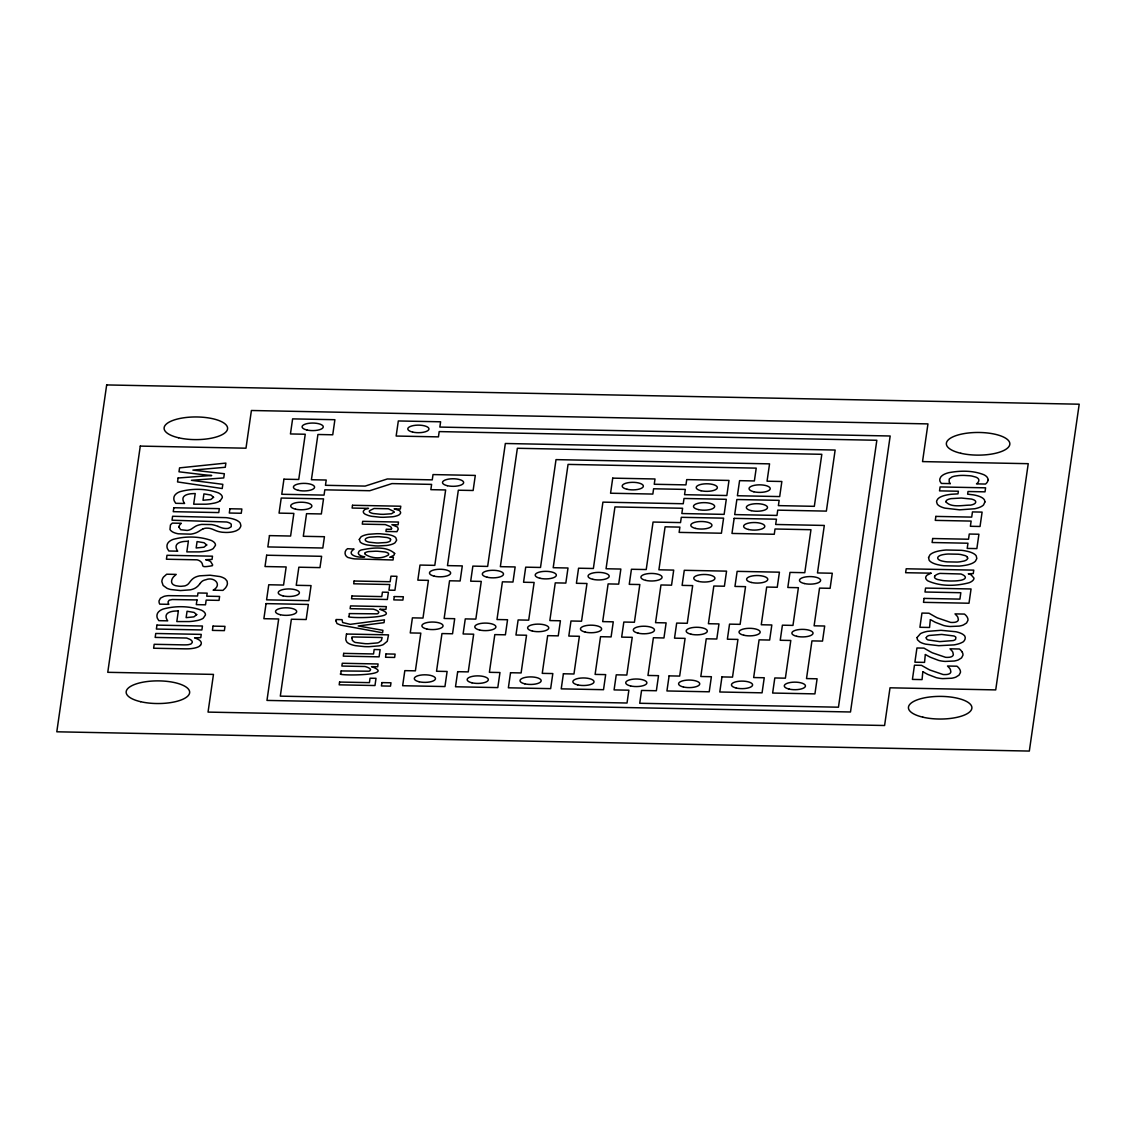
<?xml version="1.0" encoding="UTF-8"?>
<svg xmlns="http://www.w3.org/2000/svg" width="1136" height="1136" viewBox="0 0 1136 1136"><rect width="100%" height="100%" fill="white"/><g stroke="black" fill="none" stroke-linecap="round" stroke-linejoin="round"><path stroke-width="1.5" d="M178.877 527.061L180.681 529.717L187.028 530.427A4.501 1.605 0.1 0 0 187.994 530.299A7.455 2.655 0.1 0 0 190.138 529.646A15.89 5.666 0.1 0 0 191.885 528.694L193.518 527.587A61.032 21.769 0.1 0 1 195.548 526.309A14.072 5.027 0.1 0 1 198.175 525.187A11.587 4.132 0.1 0 1 201.825 524.406L211.509 524.562A16.188 5.779 0.1 0 1 215.116 525.372A22.89 8.165 0.1 0 1 217.97 526.38M220.143 500.82L222.287 497.682A21.811 7.782 0.1 0 0 221.151 494.785A19.639 7.001 0.1 0 0 218.254 492.811C206.184 488.494 192.41 488.295 180.084 491.661A19.568 6.986 0.1 0 0 176.96 493.223L175.64 494.302A32.348 11.545 0.1 0 0 174.106 496.716L173.907 497.568A50.169 17.906 0.1 0 0 174.262 500.891L175.711 503.305L184.572 503.475A57.283 20.434 0.1 0 1 183.237 500.891A40.995 14.626 0.1 0 1 182.981 498.448A23.245 8.293 0.1 0 1 183.89 496.503L184.572 495.864A12.098 4.317 0.1 0 1 186.119 494.955A10.068 3.593 0.1 0 1 188.775 494.132L189.3 494.018A10.721 3.82 0.1 0 1 191.033 493.748L195.222 493.521L193.688 504.199L206.07 504.199A25.333 9.031 0.1 0 0 210.643 503.759L214.434 503.092A16.231 5.794 0.1 0 0 216.749 502.439A16.003 5.708 0.1 0 0 220.143 500.82M931.009 573.24L927.416 574.958A14.754 5.268 0.1 0 0 926.465 575.782L925.783 576.989A19.383 6.915 0.1 0 0 926.806 579.971A17.736 6.319 0.1 0 0 927.998 580.922C940.636 586.574 955.774 586.247 968.98 582.768A17.423 6.22 0.1 0 0 972.175 581.064L972.544 580.752A20.093 7.171 0.1 0 0 973.978 578.096L971.195 574.915A15.847 5.652 0.1 0 0 968.298 573.765L973.254 573.623L973.765 570.13L906.201 568.781L905.633 572.714L931.023 573.169M205.843 559.679L212.02 559.437L212.489 556.186L166.992 555.291L166.424 559.224L197.068 559.821A11.8 4.217 0.1 0 1 199.638 560.801C206.07 565.032 197.423 568.312 212.347 565.728A20.533 7.327 0.1 0 0 212.617 564.805L210.572 561.482A14.456 5.155 0.1 0 0 207.434 560.162L205.829 559.75M950.25 483.609L941.346 483.439L940.111 481.55A32.688 11.658 0.1 0 1 939.912 478.81L940.679 477.134A26.966 9.628 0.1 0 1 941.716 475.97L943.136 474.905A20.263 7.228 0.1 0 1 946.402 473.4A18.346 6.546 0.1 0 1 948.901 472.661C960.374 470.531 972.828 470.361 983.804 474.706A21.598 7.711 0.1 0 1 987.113 477.177L987.937 478.682A24.935 8.903 0.1 0 1 988.079 480.159M217.97 526.38L219.22 526.891A62.991 22.464 0.1 0 0 220.469 527.374A15.407 5.495 0.1 0 0 223.011 528.155L223.352 528.226A5.581 1.988 0.1 0 0 226.476 528.51L227.03 528.481A4.26 1.519 0.1 0 0 228.549 528.283L231.247 526.735L231.247 524.25A10.707 3.82 0.1 0 0 230.608 523.611A10.039 3.578 0.1 0 0 228.123 522.39A11.459 4.09 0.1 0 0 226.632 521.992L172.033 520.203L172.601 516.269L226.107 517.647A23.345 8.335 0.1 0 1 229.273 518.101L231.19 518.485A19.766 7.057 0.1 0 1 234.556 519.422A18.9 6.745 0.1 0 1 237.268 520.6L238.816 521.623A23.047 8.222 0.1 0 1 240.25 523.199L240.846 525.428A34.861 12.439 0.1 0 1 240.619 526.721L239.526 528.538A22.862 8.151 0.1 0 1 238.475 529.475L236.728 530.512A14.342 5.112 0.1 0 1 235.195 531.151L233.491 531.648A12.326 4.402 0.1 0 1 231.006 532.131L230.352 532.216A12.411 4.43 0.1 0 1 225.652 532.443L222.67 532.273A10.948 3.905 0.1 0 1 221.094 532.06A13.689 4.885 0.1 0 1 217.615 531.265A24.424 8.719 0.1 0 1 214.974 530.256L213.483 529.632A61.301 21.868 0.1 0 0 212.602 529.262A14.214 5.069 0.1 0 0 210.16 528.481A5.453 1.945 0.1 0 0 208.03 528.169L206.553 528.141A3.948 1.406 0.1 0 0 204.778 528.354A7.938 2.84 0.1 0 0 202.804 529.021M930.498 619.645L932.954 621.037A150.79 53.79 0.1 0 0 935.368 622.329L943.633 625.482A21.115 7.54 0.1 0 0 945.72 625.95A14.271 5.098 0.1 0 0 950.278 626.504L959.182 626.106A13.206 4.714 0.1 0 0 963.371 624.985L966.551 622.997L967.915 620.398A33.384 11.914 0.1 0 0 967.787 618.538A40.782 14.555 0.1 0 0 967.006 616.82A39.164 13.973 0.1 0 0 964.436 614.079L955.021 613.894L957.208 616.223A41.365 14.754 0.1 0 1 957.875 617.345L958.344 619.674A15.123 5.396 0.1 0 1 957.861 620.824A7.767 2.769 0.1 0 1 956.668 621.719A5.155 1.846 0.1 0 1 954.723 622.301A4.572 1.633 0.1 0 1 954.112 622.386L952.706 622.457A7.796 2.783 0.1 0 1 950.562 622.386L937.37 617.885A129.106 46.051 0.1 0 1 935.127 616.706L928.978 613.213L921.949 613.071L919.919 627.285L929.56 627.47L930.313 619.631M925.485 654.563L927.942 655.955A150.79 53.79 0.1 0 0 930.356 657.247L938.606 660.399A21.115 7.54 0.1 0 0 940.693 660.868A14.271 5.098 0.1 0 0 945.266 661.422L954.155 661.024A13.206 4.714 0.1 0 0 958.344 659.902L961.525 657.914L962.902 655.316A33.384 11.914 0.1 0 0 962.774 653.456A40.782 14.555 0.1 0 0 961.979 651.737M923.014 671.774L925.457 673.165A150.79 53.79 0.1 0 0 927.871 674.457L936.135 677.61A21.115 7.54 0.1 0 0 938.222 678.078A14.271 5.098 0.1 0 0 942.795 678.632L951.684 678.235A13.206 4.714 0.1 0 0 955.873 677.113L959.054 675.125L960.417 672.526A33.384 11.914 0.1 0 0 960.289 670.666A40.782 14.555 0.1 0 0 959.508 668.948A39.164 13.973 0.1 0 0 956.938 666.207L947.523 666.023L949.71 668.351A41.365 14.754 0.1 0 1 950.378 669.473L950.846 671.802A15.123 5.396 0.1 0 1 950.363 672.938A7.767 2.769 0.1 0 1 949.185 673.847A5.155 1.846 0.1 0 1 947.225 674.429A4.572 1.633 0.1 0 1 946.615 674.514L945.209 674.585A7.796 2.783 0.1 0 1 943.065 674.514L929.873 670.013A129.106 46.051 0.1 0 1 927.629 668.834L921.481 665.341L914.466 665.199L912.421 679.413L922.063 679.598L922.815 671.759M390.585 539.387L390.386 540.779A7.313 2.613 0.1 0 1 388.242 542.014L387.887 542.113A9.429 3.365 0.1 0 1 386.197 542.497L378.416 542.994A30.104 10.735 0.1 0 1 376.172 542.937L369.115 542.156A9.628 3.436 0.1 0 1 367.51 541.702L366.871 541.446A7.313 2.613 0.1 0 1 365.309 540.097L365.252 539.756A9.415 3.351 0.1 0 1 365.366 539.231L365.465 539.06A7.313 2.613 0.1 0 1 367.397 537.782L368.107 537.555A9.557 3.408 0.1 0 1 369.811 537.172L377.067 536.675A30.317 10.82 0.1 0 1 379.325 536.703L386.922 537.498A9.358 3.337 0.1 0 1 388.484 537.953L388.81 538.066A7.313 2.613 0.1 0 1 390.585 539.387M925.3 654.549L924.548 662.387L914.892 662.203L916.937 647.989L923.951 648.116L930.1 651.61A129.106 46.051 0.1 0 0 932.344 652.802L945.535 657.304A7.796 2.783 0.1 0 0 947.694 657.375L949.085 657.29A4.572 1.633 0.1 0 0 949.696 657.219A5.155 1.846 0.1 0 0 951.641 656.636A7.767 2.769 0.1 0 0 952.82 655.728A15.123 5.396 0.1 0 0 953.317 654.592L952.848 652.263A41.365 14.754 0.1 0 0 952.181 651.141L950.008 648.812L959.395 648.997A39.164 13.973 0.1 0 1 961.951 651.737M200.035 583.535A92.03 32.83 0.1 0 1 197.536 586.432L196.017 587.624A21.044 7.512 0.1 0 1 194.1 588.661A13.916 4.956 0.1 0 1 190.252 589.854L180.425 590.564L170.783 589.513A16.472 5.879 0.1 0 1 166.992 588.292L163.13 585.452L161.88 581.731A55.309 19.738 0.1 0 1 161.951 580.709A51.716 18.446 0.1 0 1 163.456 577.116L166.68 574.22L176.222 574.404L173.567 576.818A46.306 16.515 0.1 0 0 171.621 580.837A31.595 11.275 0.1 0 0 171.792 582.768L172.274 583.677A14.569 5.197 0.1 0 0 173.112 584.486L173.368 584.671A9.045 3.223 0.1 0 0 175.938 585.75L179.232 586.247A10.735 3.834 0.1 0 0 181.164 586.304L184.543 585.949A7.512 2.684 0.1 0 0 185.637 585.622L187.142 584.87A23.544 8.406 0.1 0 0 188.888 583.279L190.337 581.405A68.785 24.538 0.1 0 1 192.609 578.948L194.1 577.855A18.474 6.589 0.1 0 1 195.988 576.918A13.944 4.97 0.1 0 1 199.709 575.838L210.089 575.214L220.029 576.577A16.941 6.035 0.1 0 1 223.409 577.826A19.568 6.972 0.1 0 1 225.368 579.048L227.115 581.192L227.427 583.705A53.449 19.071 0.1 0 1 226.22 586.843A60.137 21.456 0.1 0 1 225.269 588.164L222.954 590.379L213.128 590.18C222.798 584.813 214.079 576.279 205.829 579.758A7.824 2.783 0.1 0 0 203.699 580.397L203.103 580.681A16.444 5.865 0.1 0 0 201.285 582.072A79.435 28.343 0.1 0 0 200.05 583.535M200.49 645.262A14.683 5.24 0.1 0 1 198.516 646.767A13.234 4.714 0.1 0 1 195.207 647.918A13.021 4.643 0.1 0 1 193.617 648.258L191.828 648.528A16.884 6.021 0.1 0 1 190.536 648.67A14.953 5.339 0.1 0 1 187.326 648.841A43.225 15.421 0.1 0 1 183.322 648.812L153.63 648.23L154.184 644.297L182.285 644.85A30.999 11.062 0.1 0 0 185.48 644.865A9.017 3.209 0.1 0 0 188.377 644.666L190.152 644.254A5.169 1.846 0.1 0 0 191.104 643.856L192.211 642.578A13.419 4.785 0.1 0 0 191.615 640.619A15.024 5.353 0.1 0 0 189.726 639.241L186.673 638.034L155.178 637.41L155.746 633.476L201.242 634.385L200.774 637.637L194.597 637.878A17.054 6.078 0.1 0 1 197.238 638.901A18.971 6.773 0.1 0 1 200.887 641.741A20.107 7.171 0.1 0 1 200.447 645.262M178.806 527.061A34.236 12.212 0.1 0 1 181.291 523.284L172.374 523.114L171.025 524.292A31.865 11.374 0.1 0 0 170.428 525.073L169.974 529.419A21.243 7.583 0.1 0 0 170.94 530.697L172.005 531.549A16.018 5.723 0.1 0 0 173.879 532.543A14.853 5.297 0.1 0 0 178.295 533.806L190.692 534.147A12.666 4.516 0.1 0 0 194.029 533.48A15.762 5.623 0.1 0 0 196.926 532.401A38.809 13.845 0.1 0 0 199.453 530.981L201.029 529.972A22.734 8.108 0.1 0 1 202.776 529.021M935.155 575.696A13.476 4.814 0.1 0 1 936.249 574.844A14.541 5.183 0.1 0 1 939.87 573.396L960.942 574.007A16.089 5.737 0.1 0 1 964.081 575.569L964.649 576.066A11.814 4.217 0.1 0 1 965.316 577.599L965.089 578.196A8.747 3.124 0.1 0 1 962.462 579.843L962.036 579.971A10.565 3.777 0.1 0 1 960.09 580.411L957.676 580.737A19.34 6.901 0.1 0 1 954.794 580.936L951.471 581.007A35.159 12.539 0.1 0 1 948.787 580.965L944.754 580.752A21.399 7.64 0.1 0 1 942.61 580.524L937.527 579.488A9.4 3.351 0.1 0 1 935.439 578.494A8.832 3.152 0.1 0 1 934.701 577.699L934.545 577.258A11.033 3.933 0.1 0 1 935.155 575.696M966.892 556.782A11.076 3.948 0.1 0 1 967.602 558.23M967.645 558.088A12.808 4.572 0.1 0 1 967.503 558.756A11.076 3.948 0.1 0 1 966.438 559.949A9.628 3.436 0.1 0 1 963.882 561.07L959.963 561.809A17.466 6.234 0.1 0 1 957.123 562.064L947.126 561.866A17.367 6.191 0.1 0 1 944.371 561.511L942.099 561.042A11.048 3.933 0.1 0 1 940.707 560.616A10.153 3.621 0.1 0 1 937.782 558.415L937.725 557.975A12.567 4.487 0.1 0 1 937.867 557.322L937.981 557.109A10.338 3.692 0.1 0 1 941.062 555.149A11.062 3.948 0.1 0 1 943.022 554.638L945.422 554.254A17.154 6.12 0.1 0 1 948.248 554.013L958.244 554.212A17.466 6.234 0.1 0 1 960.999 554.567L965.103 555.603A9.557 3.408 0.1 0 1 966.921 556.654M950.25 483.609A38.865 13.873 0.1 0 1 949.185 481.905L949.227 479.037L951.869 477.021A11.147 3.976 0.1 0 1 954.183 476.254A11.715 4.175 0.1 0 1 955.262 476.027L958.386 475.601A18.957 6.759 0.1 0 1 964.137 475.416L969.69 475.743A15.251 5.439 0.1 0 1 971.919 476.055L975.824 477.106A11.658 4.161 0.1 0 1 978.238 478.71A16.018 5.708 0.1 0 1 978.806 480.556A23.97 8.548 0.1 0 1 978.053 482.331A27.037 9.642 0.1 0 1 976.491 483.879L985.508 484.05A29.621 10.565 0.1 0 0 988.008 480.159M394.661 553.459L393.837 555.405L389.733 557.236L393.411 557.307L393.028 559.991L354.73 558.898A14.342 5.112 0.1 0 1 349.987 557.975C344.79 557.662 343.242 551.471 347.502 548.688L354.063 549.1C344.904 555.163 359.885 558.401 364.77 556.739C362.143 556.697 355.994 554.624 359.061 551.23A11.388 4.061 0.1 0 1 361.248 549.98C371.742 547.836 386.382 545.763 394.661 553.459M351.89 638.148L352.401 640.406L354.29 642.01A8.364 2.982 0.1 0 0 355.554 642.507L365.11 643.672A37.971 13.547 0.1 0 0 368.107 643.729L377.464 642.919A8.108 2.897 0.1 0 0 378.785 642.493L381.369 640.519L382.136 637.523L352.046 636.927L351.89 638.148M945.805 501.714C951.144 508.19 963.001 505.023 970.456 505.137A10.863 3.877 0.1 0 0 972.43 504.668L972.842 504.526A9.131 3.266 0.1 0 0 975.185 503.205L975.568 502.595A12.326 4.402 0.1 0 0 975.71 501.956L975.583 501.331A9.131 3.252 0.1 0 0 973.538 499.741L973.154 499.599A10.948 3.905 0.1 0 0 971.337 499.045L961.312 498.037L951.059 498.633A10.863 3.877 0.1 0 0 949.085 499.116L948.674 499.258A9.131 3.266 0.1 0 0 946.331 500.578L945.805 501.714M196.698 614.633L193.901 616.876L186.134 617.643L187.057 611.253L194.043 612.403L196.698 614.633M206.709 544.968L203.926 547.211L196.159 547.978L197.068 541.574L204.068 542.738L206.709 544.968M213.568 497.27L210.785 499.513L203.017 500.266L203.926 493.876L210.927 495.04L213.568 497.27M391.565 528.41L391.551 528.709A7.98 2.854 0.1 0 1 391.295 529.333L386.268 529.234L385.942 531.449L396.933 531.676L398.253 529.12L397.557 527.076L391.877 524.704L398.083 524.832L398.48 522.049L362.682 521.339L362.285 524.122L385.289 524.576L390.273 526.55A10.323 3.678 0.1 0 1 391.309 527.573L391.565 528.41M926.238 637.736L926.479 638.759A8.066 2.883 0.1 0 0 928.098 639.937L939.77 641.613L953.232 640.576A8.122 2.897 0.1 0 0 955.603 639.341L955.887 637.31A8.137 2.897 0.1 0 0 953.899 635.975L941.701 634.428L929.12 635.478A8.137 2.897 0.1 0 0 926.763 636.728L926.238 637.736M335.901 620.767L336.966 623.536L340.701 625.112L382.562 632.795L382.917 630.31L358.209 625.964L384.025 622.656L384.422 619.844L350.2 624.346L342.646 622.528L342.05 619.66L336.086 619.532L335.901 620.767M917.05 637.552L917.462 639.767L919.862 641.982A18.517 6.603 0.1 0 0 923.142 643.445A20.334 7.256 0.1 0 0 925.641 644.155L938.79 645.702L953.928 644.907A20.888 7.455 0.1 0 0 957.591 644.126A18.219 6.504 0.1 0 0 961.297 642.806C965.018 641.854 967.091 636.487 963.058 634.47A18.9 6.745 0.1 0 0 959.238 632.667A21.115 7.54 0.1 0 0 955.816 631.73L941.006 630.31L927.473 631.36A20.576 7.341 0.1 0 0 924.789 631.985A19.255 6.873 0.1 0 0 920.487 633.632L917.05 637.552M928.552 557.577L929.149 560.19A22.095 7.881 0.1 0 0 930.654 561.738L931.151 562.093A20.164 7.199 0.1 0 0 937.697 564.677L940.651 565.288A25.162 8.974 0.1 0 0 943.973 565.756L959.125 566.069A25.361 9.045 0.1 0 0 962.561 565.728L965.685 565.259A19.908 7.1 0.1 0 0 972.956 562.959L973.524 562.618A21.996 7.838 0.1 0 0 975.455 561.127L976.818 558.5L976.222 555.873A22.095 7.881 0.1 0 0 974.716 554.325L974.219 553.97A20.164 7.199 0.1 0 0 967.673 551.386L964.72 550.775A25.162 8.974 0.1 0 0 961.397 550.307L946.245 550.009A25.361 9.045 0.1 0 0 942.809 550.335L939.685 550.818A19.908 7.1 0.1 0 0 932.415 553.118L931.832 553.445A21.996 7.838 0.1 0 0 929.901 554.936L928.552 557.577M359.303 539.458L360.197 542.028A14.626 5.211 0.1 0 0 363.122 543.817A15.989 5.708 0.1 0 0 367.113 544.968L375.136 545.876A31.226 11.133 0.1 0 0 378.302 545.962L386.595 545.493A16.103 5.751 0.1 0 0 391.636 544.4A14.541 5.183 0.1 0 0 395.044 542.738L396.663 540.196L395.768 537.626A14.569 5.197 0.1 0 0 392.303 535.624A16.046 5.723 0.1 0 0 388.185 534.545L380.049 533.75A31.339 11.175 0.1 0 0 376.882 533.707L368.632 534.289A15.947 5.694 0.1 0 0 364.344 535.283A14.598 5.211 0.1 0 0 360.921 536.945L359.303 539.458M984.926 501.927L983.549 504.924A21.002 7.498 0.1 0 1 981.618 506.372L981.021 506.699A18.744 6.688 0.1 0 1 977.414 508.09A19.908 7.1 0.1 0 1 974.745 508.743L959.608 509.837L944.882 508.133A19.866 7.086 0.1 0 1 942.426 507.38A19.113 6.816 0.1 0 1 939.231 505.847L938.734 505.506A21.059 7.512 0.1 0 1 937.228 503.986L936.589 501.856A30.871 11.019 0.1 0 1 936.845 500.55L937.782 499.016A21.641 7.725 0.1 0 1 939.387 497.653L939.884 497.341A19.255 6.873 0.1 0 1 946.813 494.969L948.588 494.643A23.43 8.364 0.1 0 1 951.485 494.259L957.989 493.862L958.372 491.235L939.529 490.866L940.097 486.932L985.594 487.827L985.011 491.845L968.014 491.505L967.631 494.16L973.41 494.87A22.124 7.895 0.1 0 1 975.938 495.381L976.719 495.58A19.284 6.887 0.1 0 1 983.052 498.377L983.407 498.704A22.024 7.853 0.1 0 1 984.486 500.053L984.926 501.927M106.67 384.934L56.8 731.797L1029.33 751.066L1079.2 404.203L106.67 384.934M140.282 446.093L107.764 672.313L213.469 674.401L208.044 712.102L884.589 725.506L890.013 687.805L995.718 689.907L1028.236 463.687L922.531 461.599L927.956 423.898L251.411 410.494L245.987 448.195L140.282 446.093M156.953 625.112L156.385 629.046L201.881 629.955L202.449 626.021L156.953 625.112M173.822 507.749L173.254 511.683L218.765 512.577L219.319 508.644L173.822 507.749M178.096 478.015L177.528 481.934L222.216 488.537L222.826 484.334L191.416 480.315L223.735 477.929L224.346 473.726L192.893 470.105L225.269 467.279L225.879 463.09L179.559 467.876L178.991 471.795L198.672 474.152A162.803 58.078 0.1 0 0 211.694 475.53A154.61 55.153 0.1 0 0 198.346 476.453L178.096 478.015M178.352 610.884L176.818 621.562L189.187 621.562A25.333 9.031 0.1 0 0 193.773 621.122L197.55 620.455A16.231 5.794 0.1 0 0 199.879 619.816A16.003 5.708 0.1 0 0 203.259 618.183L205.403 615.045A21.811 7.782 0.1 0 0 204.281 612.148A19.639 7.001 0.1 0 0 201.37 610.174C189.3 605.857 175.54 605.673 163.201 609.038A19.568 6.986 0.1 0 0 160.077 610.586L158.756 611.679A32.348 11.545 0.1 0 0 157.237 614.079L157.024 614.931A50.169 17.906 0.1 0 0 157.379 618.268L158.841 620.668L167.702 620.838A57.283 20.434 0.1 0 1 166.367 618.254A40.995 14.626 0.1 0 1 166.112 615.826A23.245 8.293 0.1 0 1 167.006 613.866L167.688 613.227A12.098 4.317 0.1 0 1 169.25 612.318A10.068 3.593 0.1 0 1 171.891 611.495L172.416 611.381A10.721 3.82 0.1 0 1 174.163 611.125L178.352 610.884M188.363 541.219L186.829 551.897L199.212 551.897A25.333 9.031 0.1 0 0 203.784 551.457L207.576 550.79A16.231 5.794 0.1 0 0 209.89 550.151A16.003 5.708 0.1 0 0 213.284 548.518L215.428 545.379A21.811 7.782 0.1 0 0 214.292 542.483A19.639 7.001 0.1 0 0 211.395 540.509C199.325 536.192 185.551 536.007 173.226 539.373A19.568 6.986 0.1 0 0 170.102 540.921L168.781 542A32.348 11.545 0.1 0 0 167.248 544.414L167.049 545.266A50.169 17.906 0.1 0 0 167.404 548.589L168.852 551.003L177.713 551.173A57.283 20.434 0.1 0 1 176.378 548.589A40.995 14.626 0.1 0 1 176.123 546.16A23.245 8.293 0.1 0 1 177.031 544.201L177.713 543.562A12.098 4.317 0.1 0 1 179.261 542.653A10.068 3.593 0.1 0 1 181.916 541.829L182.442 541.716A10.721 3.82 0.1 0 1 184.174 541.46L188.363 541.219M196.982 599.936L196.301 604.636L205.502 604.821L206.17 600.12L219.035 600.376L219.603 596.443L206.738 596.187L207.178 593.148L197.976 592.964L197.55 596.002L168.412 595.647A10.451 3.735 0.1 0 0 165.331 596.059A10.181 3.635 0.1 0 0 163.84 596.443L160.488 598.161L159.068 600.788A40.939 14.612 0.1 0 0 159.196 602.762A37.602 13.419 0.1 0 0 159.31 603.202L159.778 604.153L168.852 604.338A32.461 11.573 0.1 0 1 168.27 603.031A24.367 8.69 0.1 0 1 168.156 601.654L169.221 600.191L172.289 599.524L196.982 599.936M213.028 626.121L212.418 630.395L224.374 630.622L224.985 626.362L213.028 626.121M229.912 508.758L229.302 513.018L241.244 513.259L241.854 508.999L229.912 508.758M266.648 555.22L265.015 566.537L286.158 566.949L283.56 585.054L268.763 584.756L266.591 599.836L308.878 600.674L311.051 585.594L296.24 585.296L298.853 567.205L319.983 567.617L321.616 556.313L266.648 555.22M269.459 535.61L267.84 546.927L322.809 548.021L324.442 536.703L303.298 536.291L306.55 513.671L321.346 513.955L323.519 498.874L281.231 498.037L279.058 513.117L293.855 513.415L290.603 536.036L269.459 535.61M266.051 603.614L263.879 618.694L278.675 618.978L266.974 700.415L850.495 711.988L890.17 435.997L439.845 427.079L440.612 421.797L398.324 420.959L396.152 436.039L438.439 436.877L439.192 431.595L876.836 440.271L838.453 707.203L639.724 703.269L641.556 690.447L656.367 690.745L658.525 675.664L647.96 675.451L653.385 637.75L663.949 637.963L666.122 622.883L655.543 622.67L660.967 584.969L671.546 585.182L673.705 570.102L658.908 569.803L665.085 526.82L679.896 527.118L679.129 532.386L721.417 533.224L723.589 518.144L681.302 517.306L680.535 522.588L653.058 522.049L646.228 569.548L631.431 569.264L629.259 584.344L639.824 584.543L634.413 622.244L623.834 622.045L621.662 637.126L632.241 637.324L626.816 675.04L616.252 674.827L614.079 689.907L628.875 690.191L627.029 703.014L280.308 696.141L291.37 619.234L306.166 619.532L308.339 604.451L266.051 603.614M283.943 479.193L281.771 494.274L324.058 495.111L324.811 489.829L369.725 490.724L391.948 483.595L431.609 484.39L430.842 489.659L445.653 489.957L434.804 565.359L420.008 565.061L417.835 580.155L428.414 580.354L422.99 618.055L412.411 617.856L410.252 632.937L420.817 633.135L415.393 670.836L404.828 670.638L402.655 685.718L444.943 686.556L447.115 671.475L436.536 671.262L441.961 633.561L452.54 633.774L454.698 618.694L444.133 618.481L449.558 580.78L460.123 580.993L462.295 565.898L447.485 565.614L458.333 490.212L473.13 490.496L475.302 475.416L433.015 474.578L432.262 479.861L387.348 478.966L365.125 486.094L325.464 485.299L326.217 480.031L311.42 479.733L317.924 434.492L332.734 434.79L334.893 419.709L292.619 418.872L290.447 433.952L305.243 434.236L298.74 479.477L283.943 479.193M352.515 505.279L352.117 508.048L368.49 508.374L366.346 508.9A8.634 3.081 0.1 0 0 364.471 509.766L363.392 511.143A15.904 5.666 0.1 0 0 363.335 511.995L363.52 512.577A12.808 4.572 0.1 0 0 365.536 514.395L368.334 515.488A18.858 6.731 0.1 0 0 372.026 516.355L380.361 517.221A34.762 12.397 0.1 0 0 383.485 517.292L392.701 516.766A15.435 5.51 0.1 0 0 395.342 516.255L397.032 515.772A11.147 3.976 0.1 0 0 399.702 514.352L400.44 513.358A15.776 5.623 0.1 0 0 400.61 512.478L400.128 511.299A10.039 3.578 0.1 0 0 398.736 510.277L394.135 508.885L400.355 509.013L400.767 506.23L352.515 505.279M339.579 682.054L339.181 684.823L374.979 685.533L376.016 678.32L370.052 678.206L369.413 682.637L339.579 682.054M341.169 670.95L340.772 673.719C334.453 675.835 398.324 676.161 371.472 666.633L377.677 666.761L378.075 663.978L342.277 663.268L341.879 666.051L364.968 666.505C366.516 666.889 372.821 668.763 369.768 670.907A3.124 1.108 0.1 0 1 368.689 671.206L341.169 670.95M343.697 653.37L343.299 656.139L379.097 656.849L380.134 649.636L374.17 649.522L373.531 653.967L343.697 653.37M346.48 634.03L345.898 638.105A46.917 16.742 0.1 0 0 345.898 640.079L346.736 641.897A16.373 5.836 0.1 0 0 351.791 644.737A19.355 6.901 0.1 0 0 355.639 645.688L364.415 646.611A35.77 12.766 0.1 0 0 369.115 646.696L379.069 645.859A14.697 5.24 0.1 0 0 383.258 644.623L387.262 641.3L388.512 634.868L346.48 634.03M349.419 613.582L349.022 616.365C342.703 618.481 406.574 618.793 379.722 609.265L385.928 609.393L386.325 606.61L350.527 605.914L350.129 608.683L373.219 609.137C374.766 609.535 381.071 611.409 378.004 613.539A3.124 1.108 0.1 0 1 376.939 613.838L349.419 613.582M351.947 596.002L351.549 598.786L387.348 599.496L388.384 592.282L382.42 592.154L381.781 596.599L351.947 596.002M354.105 581.021L353.708 583.79L389.762 584.515L388.952 590.152L394.916 590.266L396.933 576.307L390.969 576.179L390.159 581.731L354.105 581.021M381.909 682.608L381.426 685.945L390.5 686.13L390.983 682.793L381.909 682.608M386.027 653.924L385.544 657.261L394.632 657.446L395.101 654.109L386.027 653.924M394.277 596.57L393.794 599.893L402.882 600.078L403.351 596.755L394.277 596.57M457.68 671.688L455.508 686.769L497.795 687.607L499.968 672.526L489.389 672.313L494.813 634.612L505.392 634.811L507.551 619.731L496.986 619.532L502.41 581.831L512.975 582.03L515.148 566.949L500.351 566.665L517.363 448.28L821.811 454.301L814.327 506.329L778.387 505.619L779.154 500.351L736.866 499.513L734.694 514.594L776.981 515.432L777.734 510.149L826.369 511.115L835.145 450.041L505.335 443.494L487.656 566.41L472.86 566.111L470.687 581.192L481.266 581.405L475.842 619.106L465.277 618.893L463.105 633.973L473.669 634.186L468.259 671.887L457.68 671.688M510.533 672.725L508.374 687.805L550.648 688.643L552.82 673.563L542.255 673.364L547.666 635.649L558.245 635.862L560.417 620.781L549.838 620.568L555.263 582.867L565.827 583.08L568 568L553.204 567.702L568.057 464.397L756.221 468.131L754.375 480.954L739.579 480.656L737.406 495.736L779.694 496.574L781.852 481.494L767.056 481.195L769.555 463.857L556.015 459.626L540.509 567.46L525.712 567.162L523.554 582.243L534.119 582.456L528.694 620.157L518.13 619.944L515.957 635.024L526.536 635.237L521.112 672.938L510.533 672.725M563.399 673.776L561.227 688.856L603.514 689.694L605.673 674.614L595.108 674.401L600.532 636.7L611.097 636.913L613.27 621.832L602.691 621.619L608.115 583.918L618.68 584.131L620.852 569.051L606.056 568.753L614.945 506.926L682.594 508.261L681.841 513.543L724.129 514.381L726.287 499.3L684.014 498.463L683.247 503.745L602.918 502.14L593.375 568.497L578.565 568.213L576.406 583.293L586.971 583.506L581.547 621.207L570.982 620.994L568.809 636.075L579.388 636.288L573.964 673.989L563.399 673.776M612.73 478.142L610.557 493.223L652.845 494.061L653.598 488.778L685.306 489.417L684.554 494.685L726.841 495.523L729 480.443L686.726 479.605L685.959 484.887L654.251 484.263L655.003 478.98L612.73 478.142M669.104 675.877L666.931 690.958L709.219 691.796L711.392 676.715L700.813 676.502L706.237 638.801L716.802 639L718.974 623.92L708.41 623.721L713.82 586.02L724.399 586.219L726.557 571.138L684.284 570.3L682.111 585.381L692.676 585.594L687.266 623.295L676.687 623.082L674.528 638.162L685.093 638.375L679.669 676.076L669.104 675.877M734.154 518.357L731.982 533.437L774.269 534.275L775.022 528.993L810.962 529.717L804.785 572.686L789.989 572.402L787.816 587.482L798.395 587.695L792.971 625.396L782.406 625.183L780.233 640.264L790.798 640.477L785.388 678.178L774.809 677.965L772.636 693.045L814.924 693.883L817.096 678.803L806.517 678.59L811.942 640.889L822.521 641.102L824.679 626.021L814.114 625.808L819.539 588.107L830.104 588.32L832.276 573.24L817.48 572.942L824.31 525.443L775.675 524.477L776.442 519.195L734.154 518.357M721.956 676.914L719.784 691.994L762.071 692.832L764.244 677.752L753.665 677.553L759.089 639.838L769.654 640.051L771.827 624.97L761.262 624.757L766.686 587.056L777.251 587.269L779.424 572.189L737.136 571.351L734.964 586.432L745.543 586.645L740.118 624.346L729.539 624.133L727.381 639.213L737.946 639.426L732.521 677.127L721.956 676.914M924.065 598.402L923.497 602.336L968.994 603.23L971.053 588.973L925.556 588.079L924.988 592.012L960.829 592.722L959.92 599.112L924.065 598.402M932.67 538.521L932.102 542.511L967.957 543.221L967.205 548.418L976.861 548.603L978.92 534.232L969.264 534.034L968.525 539.231L932.67 538.521M935.851 516.397L935.283 520.373L971.138 521.083L970.385 526.28L980.041 526.479L982.1 512.109L972.459 511.91L971.706 517.107L935.851 516.397M364.869 553.275L364.841 553.417A7.739 2.769 0.1 0 0 365.11 554.297C371.543 558.529 381.426 559.168 388.1 555.177A8.051 2.868 0.1 0 0 388.668 554.112L388.597 553.8A6.22 2.215 0.1 0 0 387.319 552.707L386.396 552.366A9.386 3.351 0.1 0 0 384.82 551.954L377.763 551.258A33.37 11.9 0.1 0 0 375.604 551.201L368.717 551.571A8.293 2.954 0.1 0 0 367.255 551.869L366.374 552.139A5.382 1.917 0.1 0 0 364.912 553.147L364.869 553.275M393.922 512.194L391.508 513.756L383.585 514.324A36.153 12.894 0.1 0 1 380.645 514.267L373.346 513.543A9.954 3.55 0.1 0 1 371.699 513.131L370.478 512.648A6.191 2.215 0.1 0 1 369.356 511.527A7.214 2.57 0.1 0 1 369.569 510.689L374.042 508.488L388.327 508.772L393.667 511.328A8.037 2.868 0.1 0 1 393.922 512.194M922.886 717.185A31.751 11.332 0.1 0 0 971.862 708.339A31.751 11.332 0.1 0 0 925.698 697.603A31.751 11.332 0.1 0 0 922.886 717.185M960.829 453.278A31.751 11.332 0.1 0 0 1009.805 444.417A31.751 11.332 0.1 0 0 963.655 433.682A31.751 11.332 0.1 0 0 960.829 453.278M178.579 437.772A31.751 11.332 0.1 0 0 227.555 428.925A31.751 11.332 0.1 0 0 181.405 418.176A31.751 11.332 0.1 0 0 178.579 437.772M140.637 701.693A31.751 11.332 0.1 0 0 189.613 692.832A31.751 11.332 0.1 0 0 143.448 682.097A31.751 11.332 0.1 0 0 140.637 701.693M306.919 429.99A10.579 3.777 0.1 0 0 323.249 427.037A10.579 3.777 0.1 0 0 307.856 423.458A10.579 3.777 0.1 0 0 306.919 429.99M698.583 581.419A10.579 3.777 0.1 0 0 714.913 578.48A10.579 3.777 0.1 0 0 699.52 574.887A10.579 3.777 0.1 0 0 698.583 581.419M736.256 688.033A10.579 3.777 0.1 0 0 752.586 685.093A10.579 3.777 0.1 0 0 737.193 681.515A10.579 3.777 0.1 0 0 736.256 688.033M683.403 686.996A10.579 3.777 0.1 0 0 699.733 684.042A10.579 3.777 0.1 0 0 684.341 680.464A10.579 3.777 0.1 0 0 683.403 686.996M524.846 683.844A10.579 3.777 0.1 0 0 541.162 680.904A10.579 3.777 0.1 0 0 525.783 677.312A10.579 3.777 0.1 0 0 524.846 683.844M283.063 595.875A10.579 3.777 0.1 0 0 299.393 592.921A10.579 3.777 0.1 0 0 284 589.343A10.579 3.777 0.1 0 0 283.063 595.875M280.351 614.732A10.579 3.777 0.1 0 0 296.681 611.779A10.579 3.777 0.1 0 0 281.288 608.2A10.579 3.777 0.1 0 0 280.351 614.732M295.53 509.155A10.579 3.777 0.1 0 0 311.86 506.216A10.579 3.777 0.1 0 0 296.468 502.623A10.579 3.777 0.1 0 0 295.53 509.155M298.243 490.312A10.579 3.777 0.1 0 0 314.573 487.358A10.579 3.777 0.1 0 0 299.18 483.78A10.579 3.777 0.1 0 0 298.243 490.312M412.624 432.078A10.579 3.777 0.1 0 0 428.954 429.124A10.579 3.777 0.1 0 0 413.561 425.546A10.579 3.777 0.1 0 0 412.624 432.078M447.314 485.697A10.579 3.777 0.1 0 0 463.644 482.743A10.579 3.777 0.1 0 0 448.266 479.165A10.579 3.777 0.1 0 0 447.314 485.697M532.429 631.062A10.579 3.777 0.1 0 0 548.759 628.109A10.579 3.777 0.1 0 0 533.366 624.53A10.579 3.777 0.1 0 0 532.429 631.062M426.724 628.975A10.579 3.777 0.1 0 0 443.04 626.021A10.579 3.777 0.1 0 0 427.661 622.443A10.579 3.777 0.1 0 0 426.724 628.975M638.134 633.164A10.579 3.777 0.1 0 0 654.464 630.21A10.579 3.777 0.1 0 0 639.071 626.632A10.579 3.777 0.1 0 0 638.134 633.164M743.853 635.251A10.579 3.777 0.1 0 0 760.169 632.298A10.579 3.777 0.1 0 0 744.79 628.719A10.579 3.777 0.1 0 0 743.853 635.251M748.454 529.475A10.579 3.777 0.1 0 0 764.784 526.522A10.579 3.777 0.1 0 0 749.391 522.943A10.579 3.777 0.1 0 0 748.454 529.475M627.029 489.261A10.579 3.777 0.1 0 0 643.345 486.307A10.579 3.777 0.1 0 0 627.967 482.729A10.579 3.777 0.1 0 0 627.029 489.261M753.878 491.774A10.579 3.777 0.1 0 0 770.208 488.821A10.579 3.777 0.1 0 0 754.815 485.242A10.579 3.777 0.1 0 0 753.878 491.774M695.601 528.425A10.579 3.777 0.1 0 0 711.931 525.485A10.579 3.777 0.1 0 0 696.538 521.907A10.579 3.777 0.1 0 0 695.601 528.425M419.127 681.756A10.579 3.777 0.1 0 0 435.457 678.803A10.579 3.777 0.1 0 0 420.064 675.224A10.579 3.777 0.1 0 0 419.127 681.756M585.281 632.113A10.579 3.777 0.1 0 0 601.611 629.159A10.579 3.777 0.1 0 0 586.219 625.581A10.579 3.777 0.1 0 0 585.281 632.113M796.705 636.302A10.579 3.777 0.1 0 0 813.035 633.348A10.579 3.777 0.1 0 0 797.642 629.77A10.579 3.777 0.1 0 0 796.705 636.302M479.577 630.011A10.579 3.777 0.1 0 0 495.907 627.072A10.579 3.777 0.1 0 0 480.514 623.494A10.579 3.777 0.1 0 0 479.577 630.011M691 634.215A10.579 3.777 0.1 0 0 707.316 631.261A10.579 3.777 0.1 0 0 691.938 627.683A10.579 3.777 0.1 0 0 691 634.215M577.699 684.894A10.579 3.777 0.1 0 0 594.014 681.941A10.579 3.777 0.1 0 0 578.636 678.362A10.579 3.777 0.1 0 0 577.699 684.894M487.159 577.23A10.579 3.777 0.1 0 0 503.489 574.291A10.579 3.777 0.1 0 0 488.097 570.698A10.579 3.777 0.1 0 0 487.159 577.23M592.878 579.332A10.579 3.777 0.1 0 0 609.194 576.378A10.579 3.777 0.1 0 0 593.816 572.8A10.579 3.777 0.1 0 0 592.878 579.332M804.288 583.521A10.579 3.777 0.1 0 0 820.618 580.567A10.579 3.777 0.1 0 0 805.225 576.989A10.579 3.777 0.1 0 0 804.288 583.521M701.026 490.724A10.579 3.777 0.1 0 0 717.341 487.784A10.579 3.777 0.1 0 0 701.963 484.192A10.579 3.777 0.1 0 0 701.026 490.724M471.98 682.807A10.579 3.777 0.1 0 0 488.31 679.853A10.579 3.777 0.1 0 0 472.931 676.275A10.579 3.777 0.1 0 0 471.98 682.807M540.026 578.281A10.579 3.777 0.1 0 0 556.342 575.327A10.579 3.777 0.1 0 0 540.963 571.749A10.579 3.777 0.1 0 0 540.026 578.281M645.731 580.382A10.579 3.777 0.1 0 0 662.061 577.429A10.579 3.777 0.1 0 0 646.668 573.85A10.579 3.777 0.1 0 0 645.731 580.382M751.436 582.47A10.579 3.777 0.1 0 0 767.766 579.516A10.579 3.777 0.1 0 0 752.373 575.938A10.579 3.777 0.1 0 0 751.436 582.47M434.307 576.193A10.579 3.777 0.1 0 0 450.637 573.24A10.579 3.777 0.1 0 0 435.244 569.661A10.579 3.777 0.1 0 0 434.307 576.193M789.108 689.083A10.579 3.777 0.1 0 0 805.438 686.13A10.579 3.777 0.1 0 0 790.06 682.551A10.579 3.777 0.1 0 0 789.108 689.083M630.551 685.945A10.579 3.777 0.1 0 0 646.881 682.992A10.579 3.777 0.1 0 0 631.488 679.413A10.579 3.777 0.1 0 0 630.551 685.945M751.166 510.632A10.579 3.777 0.1 0 0 767.496 507.678A10.579 3.777 0.1 0 0 752.103 504.1A10.579 3.777 0.1 0 0 751.166 510.632M698.313 509.581A10.579 3.777 0.1 0 0 714.643 506.628A10.579 3.777 0.1 0 0 699.251 503.049A10.579 3.777 0.1 0 0 698.313 509.581"/></g></svg>
